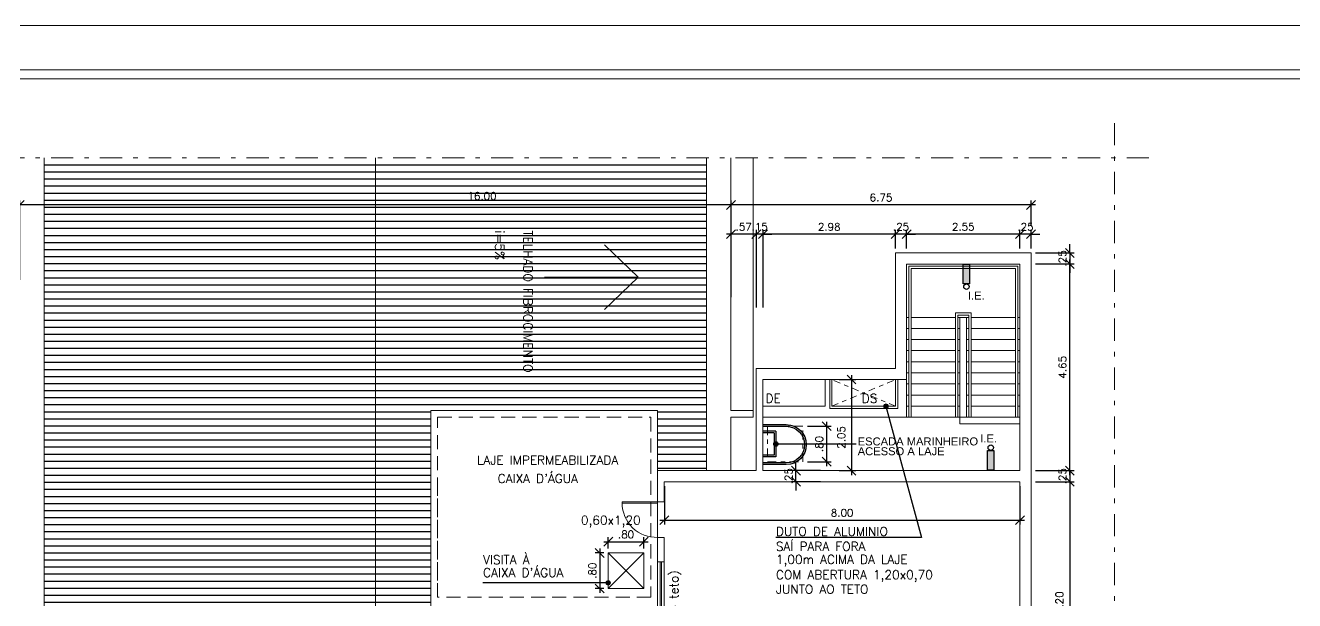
# Model space of a CAD drawing. Header units: millimetres. Extents: x 521 to 1055, y 261 to 520.
# Drawn here: x 860.25 to 888.8, y 419.66 to 432.6 of the extents above; entities that cross this region are included whole.
import ezdxf

# ---------------------------------------------------------------- set-up
doc = ezdxf.new("R2010")
doc.units = ezdxf.units.MM
for name, pattern in [('CONTINU', [0]), ('DASHDOT', [1, 0.5, -0.25, 0, -0.25]), ('DASHDOTX2', [2, 1, -0.5, 0, -0.5]), ('HIDDEN', [9.525, 6.35, -3.175])]:
    doc.linetypes.add(name, pattern=pattern)
doc.layers.add('0.1', color=8, linetype='Continuous', lineweight=13)
doc.layers.add('ppci', color=8, linetype='Continuous')
doc.styles.add('ROMANS', font='romans')
doc.styles.get("Standard").update_dxf_attribs({"font": 'romans.shx'})
doc.styles.add('STYLE1', font='sanss___.ttf')
doc.dimstyles.new('Fares Eng - 50', dxfattribs={"dimscale": 2, "dimtxt": 0.085, "dimasz": 0.1, "dimexe": 0.05, "dimexo": 0.05, "dimgap": 0.04, "dimtad": 1, "dimzin": 4, "dimdsep": 46, "dimtxsty": 'ROMANS', "dimblk1": 'OBLIQUE', "dimblk2": 'OBLIQUE', "dimsah": 1, "dimcen": 0.05, "dimdle": 0.05, "dimclrd": 8, "dimclre": 8, "dimclrt": 8, "dimaunit": 1, "dimadec": 0, "dimazin": 0, "dimtfac": 1, "dimtix": 1, "dimtmove": 2, "dimatfit": 0, "dimldrblk": 'OPEN90', "dimfxl": 1, "dimtolj": 1, "dimtzin": 0, "dimarcsym": 0})
pattern_1 = [(180, (169.87588, 174.98888), (-3e-17, -0.15875), [])]

# ---------------------------------------------------------------- blocks, each defined once
blk = doc.blocks.new('_OBLIQUE')
at = {"color": 0, "linetype": 'ByBlock'}
blk.add_line((-0.5, -0.5), (0.5, 0.5), dxfattribs=at)
blk = doc.blocks.new('*D2346')
at = {"layer": '0.1', "color": 8, "linetype": 'CONTINU', "lineweight": -2, "transparency": 16777216}
for p, q in [((882.971, 427.483), (883.844, 427.483)), ((883.744, 427.483), (883.744, 427.683)), ((883.744, 427.483), (883.744, 427.233)), ((882.971, 427.233), (883.844, 427.233)), ((883.744, 427.233), (883.744, 427.033))]:
    blk.add_line(p, q, dxfattribs=at)
at = {"layer": 'DEFPOINTS', "color": 0, "linetype": 'CONTINU', "lineweight": -2, "transparency": 16777216}
for p in [(882.871, 427.483), (882.871, 427.233), (883.744, 427.233)]:
    blk.add_point(p, dxfattribs=at)
at = {"layer": '0.1', "color": 8, "linetype": 'CONTINU', "lineweight": -2, "transparency": 16777216, "xscale": 0.2, "yscale": 0.2, "zscale": 0.2}
for p, rotation in [((883.744, 427.483), 270), ((883.744, 427.233), 90)]:
    blk.add_blockref('_OBLIQUE', p, dxfattribs=dict(at, rotation=rotation))
at = {"layer": '0.1', "color": 8, "linetype": 'CONTINU', "transparency": 16777216, "insert": (883.579, 427.358), "char_height": 0.17, "attachment_point": 5, "rotation": 90, "style": 'ROMANS'}
blk.add_mtext('\\A1;.25', dxfattribs=at)
blk = doc.blocks.new('_Open90')
at = {"color": 0, "linetype": 'ByBlock', "lineweight": -2}
for p, q in [((0, 0), (-1, 0)), ((-0.5, 0.5), (0, 0)), ((0, 0), (-0.5, -0.5))]:
    blk.add_line(p, q, dxfattribs=at)
blk = doc.blocks.new('*D2347')
at = {"layer": '0.1', "color": 8, "linetype": 'CONTINU', "lineweight": -2, "transparency": 16777216}
for p, q in [((883.744, 422.583), (883.744, 422.783)), ((882.971, 422.583), (883.844, 422.583)), ((883.744, 422.583), (883.744, 422.333)), ((882.971, 422.333), (883.844, 422.333)), ((883.744, 422.333), (883.744, 422.133))]:
    blk.add_line(p, q, dxfattribs=at)
at = {"layer": 'DEFPOINTS', "color": 0, "linetype": 'CONTINU', "lineweight": -2, "transparency": 16777216}
for p in [(882.871, 422.583), (882.871, 422.333), (883.744, 422.333)]:
    blk.add_point(p, dxfattribs=at)
at = {"layer": '0.1', "color": 8, "linetype": 'CONTINU', "lineweight": -2, "transparency": 16777216, "xscale": 0.2, "yscale": 0.2, "zscale": 0.2}
for p, rotation in [((883.744, 422.583), 270), ((883.744, 422.333), 90)]:
    blk.add_blockref('_OBLIQUE', p, dxfattribs=dict(at, rotation=rotation))
at = {"layer": '0.1', "color": 8, "linetype": 'CONTINU', "transparency": 16777216, "insert": (883.579, 422.458), "char_height": 0.17, "attachment_point": 5, "rotation": 90, "style": 'ROMANS'}
blk.add_mtext('\\A1;.25', dxfattribs=at)
blk = doc.blocks.new('*D2366')
at = {"layer": '0.1', "color": 8, "linetype": 'CONTINU', "lineweight": -2, "transparency": 16777216}
for p, q in [((877.841, 423.583), (878.371, 423.583)), ((878.271, 423.683), (878.271, 422.683)), ((877.841, 422.783), (878.371, 422.783))]:
    blk.add_line(p, q, dxfattribs=at)
at = {"layer": 'DEFPOINTS', "color": 0, "linetype": 'CONTINU', "lineweight": -2, "transparency": 16777216}
for p in [(877.741, 423.583), (877.741, 422.783), (878.271, 422.783)]:
    blk.add_point(p, dxfattribs=at)
at = {"layer": '0.1', "color": 8, "linetype": 'CONTINU', "lineweight": -2, "transparency": 16777216, "xscale": 0.2, "yscale": 0.2, "zscale": 0.2}
for p, rotation in [((878.271, 423.583), 90), ((878.271, 422.783), 270)]:
    blk.add_blockref('_OBLIQUE', p, dxfattribs=dict(at, rotation=rotation))
at = {"layer": '0.1', "color": 8, "linetype": 'CONTINU', "transparency": 16777216, "insert": (878.106, 423.183), "char_height": 0.17, "attachment_point": 5, "rotation": 90, "style": 'ROMANS'}
blk.add_mtext('\\A1;.80', dxfattribs=at)
blk = doc.blocks.new('*D2348')
at = {"layer": '0.1', "color": 8, "linetype": 'CONTINU', "lineweight": -2, "transparency": 16777216}
for p, q in [((882.621, 427.904), (882.421, 427.904)), ((882.621, 427.583), (882.621, 428.004)), ((882.871, 427.904), (882.621, 427.904)), ((882.871, 427.583), (882.871, 428.004)), ((882.871, 427.904), (883.071, 427.904))]:
    blk.add_line(p, q, dxfattribs=at)
at = {"layer": 'DEFPOINTS', "color": 0, "linetype": 'CONTINU', "lineweight": -2, "transparency": 16777216}
for p in [(882.621, 427.904), (882.621, 427.483), (882.871, 427.483)]:
    blk.add_point(p, dxfattribs=at)
at = {"layer": '0.1', "color": 8, "linetype": 'CONTINU', "lineweight": -2, "transparency": 16777216, "xscale": 0.2, "yscale": 0.2, "zscale": 0.2}
blk.add_blockref('_OBLIQUE', (882.621, 427.904), dxfattribs=at)
at = {"layer": '0.1', "color": 8, "linetype": 'CONTINU', "lineweight": -2, "transparency": 16777216, "xscale": 0.2, "yscale": 0.2, "zscale": 0.2, "rotation": 180}
blk.add_blockref('_OBLIQUE', (882.871, 427.904), dxfattribs=at)
at = {"layer": '0.1', "color": 8, "linetype": 'CONTINU', "transparency": 16777216, "insert": (882.746, 428.069), "char_height": 0.17, "attachment_point": 5, "style": 'ROMANS'}
blk.add_mtext('\\A1;.25', dxfattribs=at)
blk = doc.blocks.new('*D2349')
at = {"layer": '0.1', "color": 8, "linetype": 'CONTINU', "lineweight": -2, "transparency": 16777216}
for p, q in [((882.721, 427.904), (879.971, 427.904)), ((880.071, 427.583), (880.071, 428.004)), ((882.621, 427.583), (882.621, 428.004))]:
    blk.add_line(p, q, dxfattribs=at)
at = {"layer": 'DEFPOINTS', "color": 0, "linetype": 'CONTINU', "lineweight": -2, "transparency": 16777216}
for p in [(880.071, 427.904), (880.071, 427.483), (882.621, 427.483)]:
    blk.add_point(p, dxfattribs=at)
at = {"layer": '0.1', "color": 8, "linetype": 'CONTINU', "lineweight": -2, "transparency": 16777216, "xscale": 0.2, "yscale": 0.2, "zscale": 0.2, "rotation": 180}
blk.add_blockref('_OBLIQUE', (880.071, 427.904), dxfattribs=at)
at = {"layer": '0.1', "color": 8, "linetype": 'CONTINU', "lineweight": -2, "transparency": 16777216, "xscale": 0.2, "yscale": 0.2, "zscale": 0.2}
blk.add_blockref('_OBLIQUE', (882.621, 427.904), dxfattribs=at)
at = {"layer": '0.1', "color": 8, "linetype": 'CONTINU', "transparency": 16777216, "insert": (881.346, 428.069), "char_height": 0.17, "attachment_point": 5, "style": 'ROMANS'}
blk.add_mtext('\\A1;2.55', dxfattribs=at)
blk = doc.blocks.new('*D2367')
at = {"layer": '0.1', "color": 8, "linetype": 'CONTINU', "lineweight": -2, "transparency": 16777216}
for p, q in [((879.821, 427.904), (879.621, 427.904)), ((879.821, 427.583), (879.821, 428.004)), ((880.071, 427.904), (879.821, 427.904)), ((880.071, 427.583), (880.071, 428.004)), ((880.071, 427.904), (880.271, 427.904))]:
    blk.add_line(p, q, dxfattribs=at)
at = {"layer": 'DEFPOINTS', "color": 0, "linetype": 'CONTINU', "lineweight": -2, "transparency": 16777216}
for p in [(879.821, 427.904), (879.821, 427.483), (880.071, 427.483)]:
    blk.add_point(p, dxfattribs=at)
at = {"layer": '0.1', "color": 8, "linetype": 'CONTINU', "lineweight": -2, "transparency": 16777216, "xscale": 0.2, "yscale": 0.2, "zscale": 0.2}
blk.add_blockref('_OBLIQUE', (879.821, 427.904), dxfattribs=at)
at = {"layer": '0.1', "color": 8, "linetype": 'CONTINU', "lineweight": -2, "transparency": 16777216, "xscale": 0.2, "yscale": 0.2, "zscale": 0.2, "rotation": 180}
blk.add_blockref('_OBLIQUE', (880.071, 427.904), dxfattribs=at)
at = {"layer": '0.1', "color": 8, "linetype": 'CONTINU', "transparency": 16777216, "insert": (879.946, 428.069), "char_height": 0.17, "attachment_point": 5, "style": 'ROMANS'}
blk.add_mtext('\\A1;.25', dxfattribs=at)
blk = doc.blocks.new('*D2350')
at = {"layer": '0.1', "color": 8, "linetype": 'CONTINU', "lineweight": -2, "transparency": 16777216}
for p, q in [((879.921, 427.904), (876.741, 427.904)), ((876.841, 426.252), (876.841, 428.004)), ((879.821, 427.583), (879.821, 428.004))]:
    blk.add_line(p, q, dxfattribs=at)
at = {"layer": 'DEFPOINTS', "color": 0, "linetype": 'CONTINU', "lineweight": -2, "transparency": 16777216}
for p in [(876.841, 427.904), (879.821, 427.483), (876.841, 426.152)]:
    blk.add_point(p, dxfattribs=at)
at = {"layer": '0.1', "color": 8, "linetype": 'CONTINU', "lineweight": -2, "transparency": 16777216, "xscale": 0.2, "yscale": 0.2, "zscale": 0.2, "rotation": 180}
blk.add_blockref('_OBLIQUE', (876.841, 427.904), dxfattribs=at)
at = {"layer": '0.1', "color": 8, "linetype": 'CONTINU', "lineweight": -2, "transparency": 16777216, "xscale": 0.2, "yscale": 0.2, "zscale": 0.2}
blk.add_blockref('_OBLIQUE', (879.821, 427.904), dxfattribs=at)
at = {"layer": '0.1', "color": 8, "linetype": 'CONTINU', "transparency": 16777216, "insert": (878.331, 428.069), "char_height": 0.17, "attachment_point": 5, "style": 'ROMANS'}
blk.add_mtext('\\A1;2.98', dxfattribs=at)
blk = doc.blocks.new('*D2351')
at = {"layer": '0.1', "color": 8, "linetype": 'CONTINU', "lineweight": -2, "transparency": 16777216}
for p, q in [((876.691, 427.904), (876.491, 427.904)), ((876.691, 426.252), (876.691, 428.004)), ((876.841, 427.904), (876.691, 427.904)), ((876.841, 426.252), (876.841, 428.004)), ((876.841, 427.904), (877.041, 427.904))]:
    blk.add_line(p, q, dxfattribs=at)
at = {"layer": 'DEFPOINTS', "color": 0, "linetype": 'CONTINU', "lineweight": -2, "transparency": 16777216}
for p in [(876.691, 427.904), (876.691, 426.152), (876.841, 426.152)]:
    blk.add_point(p, dxfattribs=at)
at = {"layer": '0.1', "color": 8, "linetype": 'CONTINU', "lineweight": -2, "transparency": 16777216, "xscale": 0.2, "yscale": 0.2, "zscale": 0.2}
blk.add_blockref('_OBLIQUE', (876.691, 427.904), dxfattribs=at)
at = {"layer": '0.1', "color": 8, "linetype": 'CONTINU', "lineweight": -2, "transparency": 16777216, "xscale": 0.2, "yscale": 0.2, "zscale": 0.2, "rotation": 180}
blk.add_blockref('_OBLIQUE', (876.841, 427.904), dxfattribs=at)
at = {"layer": '0.1', "color": 8, "linetype": 'CONTINU', "transparency": 16777216, "insert": (876.766, 428.069), "char_height": 0.17, "attachment_point": 5, "style": 'ROMANS'}
blk.add_mtext('\\A1;.15', dxfattribs=at)
blk = doc.blocks.new('*D2352')
at = {"layer": '0.1', "color": 8, "linetype": 'CONTINU', "lineweight": -2, "transparency": 16777216}
for p, q in [((876.121, 428.104), (876.121, 428.663)), ((882.871, 428.104), (882.871, 428.663)), ((882.971, 428.563), (876.021, 428.563))]:
    blk.add_line(p, q, dxfattribs=at)
at = {"layer": 'DEFPOINTS', "color": 0, "linetype": 'CONTINU', "lineweight": -2, "transparency": 16777216}
for p in [(876.121, 428.563), (876.121, 428.004), (882.871, 428.004)]:
    blk.add_point(p, dxfattribs=at)
at = {"layer": '0.1', "color": 8, "linetype": 'CONTINU', "lineweight": -2, "transparency": 16777216, "xscale": 0.2, "yscale": 0.2, "zscale": 0.2, "rotation": 180}
blk.add_blockref('_OBLIQUE', (876.121, 428.563), dxfattribs=at)
at = {"layer": '0.1', "color": 8, "linetype": 'CONTINU', "lineweight": -2, "transparency": 16777216, "xscale": 0.2, "yscale": 0.2, "zscale": 0.2}
blk.add_blockref('_OBLIQUE', (882.871, 428.563), dxfattribs=at)
at = {"layer": '0.1', "color": 8, "linetype": 'CONTINU', "transparency": 16777216, "insert": (879.496, 428.728), "char_height": 0.17, "attachment_point": 5, "style": 'ROMANS'}
blk.add_mtext('\\A1;6.75', dxfattribs=at)
blk = doc.blocks.new('*D2368')
at = {"layer": '0.1', "color": 8, "linetype": 'CONTINU', "lineweight": -2, "transparency": 16777216}
for p, q in [((877.582, 422.583), (877.582, 422.783)), ((878.135, 422.583), (877.482, 422.583)), ((877.582, 422.333), (877.582, 422.583)), ((878.135, 422.333), (877.482, 422.333)), ((877.582, 422.333), (877.582, 422.133))]:
    blk.add_line(p, q, dxfattribs=at)
at = {"layer": 'DEFPOINTS', "color": 0, "linetype": 'CONTINU', "lineweight": -2, "transparency": 16777216}
for p in [(877.582, 422.583), (878.235, 422.583), (878.235, 422.333)]:
    blk.add_point(p, dxfattribs=at)
at = {"layer": '0.1', "color": 8, "linetype": 'CONTINU', "lineweight": -2, "transparency": 16777216, "xscale": 0.2, "yscale": 0.2, "zscale": 0.2}
for p, rotation in [((877.582, 422.583), 270), ((877.582, 422.333), 90)]:
    blk.add_blockref('_OBLIQUE', p, dxfattribs=dict(at, rotation=rotation))
at = {"layer": '0.1', "color": 8, "linetype": 'CONTINU', "transparency": 16777216, "insert": (877.417, 422.458), "char_height": 0.17, "attachment_point": 5, "rotation": 90, "style": 'ROMANS'}
blk.add_mtext('\\A1;.25', dxfattribs=at)
blk = doc.blocks.new('*D2369')
at = {"layer": '0.1', "color": 8, "linetype": 'CONTINU', "lineweight": -2, "transparency": 16777216}
for p, q in [((874.621, 422.233), (874.621, 421.367)), ((882.621, 422.233), (882.621, 421.367)), ((874.521, 421.467), (882.721, 421.467))]:
    blk.add_line(p, q, dxfattribs=at)
at = {"layer": 'DEFPOINTS', "color": 0, "linetype": 'CONTINU', "lineweight": -2, "transparency": 16777216}
for p in [(874.621, 422.333), (882.621, 422.333), (882.621, 421.467)]:
    blk.add_point(p, dxfattribs=at)
at = {"layer": '0.1', "color": 8, "linetype": 'CONTINU', "lineweight": -2, "transparency": 16777216, "xscale": 0.2, "yscale": 0.2, "zscale": 0.2, "rotation": 180}
blk.add_blockref('_OBLIQUE', (874.621, 421.467), dxfattribs=at)
at = {"layer": '0.1', "color": 8, "linetype": 'CONTINU', "lineweight": -2, "transparency": 16777216, "xscale": 0.2, "yscale": 0.2, "zscale": 0.2}
blk.add_blockref('_OBLIQUE', (882.621, 421.467), dxfattribs=at)
at = {"layer": '0.1', "color": 8, "linetype": 'CONTINU', "transparency": 16777216, "insert": (878.621, 421.632), "char_height": 0.17, "attachment_point": 5, "style": 'ROMANS'}
blk.add_mtext('\\A1;8.00', dxfattribs=at)
blk = doc.blocks.new('*D2353')
at = {"layer": '0.1', "color": 8, "linetype": 'CONTINU', "lineweight": -2, "transparency": 16777216}
for p, q in [((882.971, 427.233), (883.844, 427.233)), ((883.744, 422.483), (883.744, 427.333)), ((882.971, 422.583), (883.844, 422.583))]:
    blk.add_line(p, q, dxfattribs=at)
at = {"layer": 'DEFPOINTS', "color": 0, "linetype": 'CONTINU', "lineweight": -2, "transparency": 16777216}
for p in [(882.871, 427.233), (883.744, 427.233), (882.871, 422.583)]:
    blk.add_point(p, dxfattribs=at)
at = {"layer": '0.1', "color": 8, "linetype": 'CONTINU', "lineweight": -2, "transparency": 16777216, "xscale": 0.2, "yscale": 0.2, "zscale": 0.2}
for p, rotation in [((883.744, 427.233), 90), ((883.744, 422.583), 270)]:
    blk.add_blockref('_OBLIQUE', p, dxfattribs=dict(at, rotation=rotation))
at = {"layer": '0.1', "color": 8, "linetype": 'CONTINU', "transparency": 16777216, "insert": (883.579, 424.908), "char_height": 0.17, "attachment_point": 5, "rotation": 90, "style": 'ROMANS'}
blk.add_mtext('\\A1;4.65', dxfattribs=at)
blk = doc.blocks.new('*D2354')
at = {"layer": '0.1', "color": 8, "linetype": 'CONTINU', "lineweight": -2, "transparency": 16777216}
for p, q in [((883.744, 422.433), (883.744, 415.033)), ((882.971, 422.333), (883.844, 422.333)), ((882.971, 415.133), (883.844, 415.133))]:
    blk.add_line(p, q, dxfattribs=at)
at = {"layer": 'DEFPOINTS', "color": 0, "linetype": 'CONTINU', "lineweight": -2, "transparency": 16777216}
for p in [(882.871, 422.333), (882.871, 415.133), (883.744, 415.133)]:
    blk.add_point(p, dxfattribs=at)
at = {"layer": '0.1', "color": 8, "linetype": 'CONTINU', "lineweight": -2, "transparency": 16777216, "xscale": 0.2, "yscale": 0.2, "zscale": 0.2}
for p, rotation in [((883.744, 422.333), 90), ((883.744, 415.133), 270)]:
    blk.add_blockref('_OBLIQUE', p, dxfattribs=dict(at, rotation=rotation))
at = {"layer": '0.1', "color": 8, "linetype": 'CONTINU', "transparency": 16777216, "insert": (883.51, 419.611), "char_height": 0.17, "attachment_point": 5, "rotation": 90, "style": 'ROMANS'}
blk.add_mtext('\\A1;7.20', dxfattribs=at)
blk = doc.blocks.new('*D2375')
at = {"layer": '0.1', "color": 8, "linetype": 'CONTINU', "lineweight": -2, "transparency": 16777216}
for p, q in [((878.556, 424.633), (878.931, 424.633)), ((878.831, 424.733), (878.831, 422.483)), ((878.556, 422.583), (878.931, 422.583))]:
    blk.add_line(p, q, dxfattribs=at)
at = {"layer": 'DEFPOINTS', "color": 0, "linetype": 'CONTINU', "lineweight": -2, "transparency": 16777216}
for p in [(878.456, 424.633), (878.456, 422.583), (878.831, 422.583)]:
    blk.add_point(p, dxfattribs=at)
at = {"layer": '0.1', "color": 8, "linetype": 'CONTINU', "lineweight": -2, "transparency": 16777216, "xscale": 0.2, "yscale": 0.2, "zscale": 0.2}
for p, rotation in [((878.831, 424.633), 90), ((878.831, 422.583), 270)]:
    blk.add_blockref('_OBLIQUE', p, dxfattribs=dict(at, rotation=rotation))
at = {"layer": '0.1', "color": 8, "linetype": 'CONTINU', "transparency": 16777216, "insert": (878.602, 423.331), "char_height": 0.17, "attachment_point": 5, "rotation": 90, "style": 'ROMANS'}
blk.add_mtext('\\A1;2.05', dxfattribs=at)
blk = doc.blocks.new('*D2376')
at = {"layer": '0.1', "color": 8, "linetype": 'CONTINU', "lineweight": -2, "transparency": 16777216}
for p, q in [((860.121, 426.878), (860.121, 428.663)), ((876.121, 426.878), (876.121, 428.663)), ((876.221, 428.563), (860.021, 428.563))]:
    blk.add_line(p, q, dxfattribs=at)
at = {"layer": 'DEFPOINTS', "color": 0, "linetype": 'CONTINU', "lineweight": -2, "transparency": 16777216}
for p in [(860.121, 428.563), (860.121, 426.778), (876.121, 426.778)]:
    blk.add_point(p, dxfattribs=at)
at = {"layer": '0.1', "color": 8, "linetype": 'CONTINU', "lineweight": -2, "transparency": 16777216, "xscale": 0.2, "yscale": 0.2, "zscale": 0.2, "rotation": 180}
blk.add_blockref('_OBLIQUE', (860.121, 428.563), dxfattribs=at)
at = {"layer": '0.1', "color": 8, "linetype": 'CONTINU', "lineweight": -2, "transparency": 16777216, "xscale": 0.2, "yscale": 0.2, "zscale": 0.2}
blk.add_blockref('_OBLIQUE', (876.121, 428.563), dxfattribs=at)
at = {"layer": '0.1', "color": 8, "linetype": 'CONTINU', "transparency": 16777216, "insert": (870.519, 428.763), "char_height": 0.17, "attachment_point": 5, "style": 'ROMANS'}
blk.add_mtext('\\A1;16.00', dxfattribs=at)
blk = doc.blocks.new('*D2377')
at = {"layer": '0.1', "color": 8, "linetype": 'CONTINU', "lineweight": -2, "transparency": 16777216}
for p, q in [((876.791, 427.904), (876.021, 427.904)), ((876.121, 426.484), (876.121, 428.004)), ((876.691, 426.252), (876.691, 428.004))]:
    blk.add_line(p, q, dxfattribs=at)
at = {"layer": 'DEFPOINTS', "color": 0, "linetype": 'CONTINU', "lineweight": -2, "transparency": 16777216}
for p in [(876.121, 427.904), (876.121, 426.384), (876.691, 426.152)]:
    blk.add_point(p, dxfattribs=at)
at = {"layer": '0.1', "color": 8, "linetype": 'CONTINU', "lineweight": -2, "transparency": 16777216, "xscale": 0.2, "yscale": 0.2, "zscale": 0.2, "rotation": 180}
blk.add_blockref('_OBLIQUE', (876.121, 427.904), dxfattribs=at)
at = {"layer": '0.1', "color": 8, "linetype": 'CONTINU', "lineweight": -2, "transparency": 16777216, "xscale": 0.2, "yscale": 0.2, "zscale": 0.2}
blk.add_blockref('_OBLIQUE', (876.691, 427.904), dxfattribs=at)
at = {"layer": '0.1', "color": 8, "linetype": 'CONTINU', "transparency": 16777216, "insert": (876.406, 428.069), "char_height": 0.17, "attachment_point": 5, "style": 'ROMANS'}
blk.add_mtext('\\A1;.57', dxfattribs=at)
blk = doc.blocks.new('P80')
for points in [[(0, 0.86), (0, 0.83), (0.15, 0.83), (0.15, 0.86)], [(0, 0), (0, 0.03), (0.15, 0.03), (0.15, 0)]]:
    blk.add_lwpolyline(points)
blk.add_lwpolyline([(-0.8, 0.06), (0, 0.06), (0, 0.03), (-0.8, 0.03)], close=True)
at = {"color": 8}
blk.add_arc((-0.025, 0.056), 0.775, 88.1408, 179.6698, dxfattribs=at)
blk = doc.blocks.new('*D2444')
at = {"layer": '0.1', "color": 8, "linetype": 'CONTINU', "lineweight": -2, "transparency": 16777216}
for p, q in [((873.259, 420.982), (874.259, 420.982)), ((873.359, 420.83), (873.359, 421.082)), ((874.159, 420.83), (874.159, 421.082))]:
    blk.add_line(p, q, dxfattribs=at)
at = {"layer": 'DEFPOINTS', "color": 0, "linetype": 'CONTINU', "lineweight": -2, "transparency": 16777216}
for p in [(874.159, 420.982), (873.359, 420.73), (874.159, 420.73)]:
    blk.add_point(p, dxfattribs=at)
at = {"layer": '0.1', "color": 8, "linetype": 'CONTINU', "lineweight": -2, "transparency": 16777216, "xscale": 0.2, "yscale": 0.2, "zscale": 0.2, "rotation": 180}
blk.add_blockref('_OBLIQUE', (873.359, 420.982), dxfattribs=at)
at = {"layer": '0.1', "color": 8, "linetype": 'CONTINU', "lineweight": -2, "transparency": 16777216, "xscale": 0.2, "yscale": 0.2, "zscale": 0.2}
blk.add_blockref('_OBLIQUE', (874.159, 420.982), dxfattribs=at)
at = {"layer": '0.1', "color": 8, "linetype": 'CONTINU', "transparency": 16777216, "insert": (873.759, 421.147), "char_height": 0.17, "attachment_point": 5, "style": 'ROMANS'}
blk.add_mtext('\\A1;.80', dxfattribs=at)
blk = doc.blocks.new('*D2445')
at = {"layer": '0.1', "color": 8, "linetype": 'CONTINU', "lineweight": -2, "transparency": 16777216}
for p, q in [((873.259, 420.73), (873.067, 420.73)), ((873.167, 420.83), (873.167, 419.83)), ((873.259, 419.93), (873.067, 419.93))]:
    blk.add_line(p, q, dxfattribs=at)
at = {"layer": 'DEFPOINTS', "color": 0, "linetype": 'CONTINU', "lineweight": -2, "transparency": 16777216}
for p in [(873.359, 420.73), (873.167, 419.93), (873.359, 419.93)]:
    blk.add_point(p, dxfattribs=at)
at = {"layer": '0.1', "color": 8, "linetype": 'CONTINU', "lineweight": -2, "transparency": 16777216, "xscale": 0.2, "yscale": 0.2, "zscale": 0.2}
for p, rotation in [((873.167, 420.73), 90), ((873.167, 419.93), 270)]:
    blk.add_blockref('_OBLIQUE', p, dxfattribs=dict(at, rotation=rotation))
at = {"layer": '0.1', "color": 8, "linetype": 'CONTINU', "transparency": 16777216, "insert": (873.002, 420.33), "char_height": 0.17, "attachment_point": 5, "rotation": 90, "style": 'ROMANS'}
blk.add_mtext('\\A1;.80', dxfattribs=at)

msp = doc.modelspace()

# ---------------------------------------------------------------- hatches: boundary and pattern name
at = {"layer": '0.1', "linetype": 'CONTINU', "lineweight": -2}
h = msp.add_hatch(dxfattribs=at)
h.set_pattern_fill('ANSI31', color=8, scale=0.05, angle=135, style=0)
h.set_pattern_definition(pattern_1)
h.paths.add_polyline_path([(860.67066, 429.62397), (860.67066, 428.1935), (868.12066, 428.28394), (868.12066, 429.62397)])
h.paths.add_polyline_path([(868.12066, 422.54503), (868.12066, 428.28394), (860.67066, 428.1935), (860.67066, 423.38627)])
h.paths.add_polyline_path([(865.65345, 419.1012), (865.79274, 419.24449), (865.92982, 419.10523), (868.12066, 419.13712), (868.12066, 422.54503), (860.67066, 423.38627), (860.67066, 419.02867)])
h.paths.add_polyline_path([(864.87558, 415.73771), (864.87558, 419.39961), (864.57558, 419.39961), (864.57558, 415.73771)], flags=9)
h = msp.add_hatch(dxfattribs=at)
h.set_pattern_fill('ANSI31', color=8, scale=0.05, angle=135, style=0)
h.set_pattern_definition(pattern_1)
h.paths.add_polyline_path([(874.47066, 423.93267), (874.47066, 422.58267), (875.57066, 422.58267), (875.57066, 429.62397), (868.12066, 429.62397), (868.12066, 418.56606), (869.13943, 418.56606), (869.37066, 418.56606), (869.37066, 423.93267)])
h.paths.add_polyline_path([(870.14858, 428.63515), (870.88929, 428.63515), (870.88929, 428.89015), (870.14858, 428.89015)], flags=24)
h.paths.add_polyline_path([(871.40348, 428.02898), (871.40348, 424.36708), (871.70348, 424.36708), (871.70348, 428.02898)], flags=24)
h.paths.add_polyline_path([(870.76621, 428.00994), (870.76621, 427.22422), (871.06621, 427.22422), (871.06621, 428.00994)], flags=24)
at = {"layer": '0.1', "linetype": 'CONTINU'}
for points in [[(879.65739, 424.03267, 1), (879.55771, 424.03267, 1)], [(873.40907, 420.0582, 1), (873.30939, 420.0582, 1)]]:
    msp.add_hatch(color=8, dxfattribs=at).paths.add_polyline_path(points)
at = {"layer": 'ppci'}
for points in [[(881.34724, 426.78414), (881.48974, 426.78414), (881.48974, 427.23267), (881.34724, 427.23267)], [(882.0368, 423.03974), (881.8943, 423.03974), (881.8943, 422.59121), (882.0368, 422.59121)]]:
    msp.add_hatch(color=10, dxfattribs=at).paths.add_polyline_path(points)
at = {"layer": 'ppci', "linetype": 'CONTINU'}
msp.add_hatch(color=256, dxfattribs=at).paths.add_polyline_path([(877.1805, 423.18267, 1), (877.08082, 423.18267, 1)])

# ---------------------------------------------------------------- linework, layer by layer
at = {"layer": '0.1', "color": 8, "linetype": 'DASHDOTX2', "ltscale": 0.5}
for p, q in [((884.74902, 406.80451), (884.74902, 430.62397)), ((858.62281, 429.62397), (885.74902, 429.62397))]:
    msp.add_line(p, q, dxfattribs=at)
at = {"layer": '0.1', "color": 8}
for p, q in [((860.67066, 429.62397), (860.67066, 407.80451)), ((868.12066, 407.80451), (868.12066, 429.62397)), ((875.57066, 429.62397), (875.57066, 422.58267)), ((880.12066, 427.18267), (880.12066, 423.78267)), ((882.57066, 427.18267), (880.12066, 427.18267)), ((880.17066, 427.13267), (880.17066, 423.78267)), ((882.52066, 427.13267), (880.17066, 427.13267)), ((882.52066, 427.13267), (882.52066, 425.03269)), ((882.57066, 427.18267), (882.57066, 424.98269)), ((881.17066, 426.13267), (881.17066, 423.78267)), ((881.42068, 426.13267), (881.17066, 426.13267)), ((881.22066, 426.08267), (881.22066, 423.78267)), ((881.47066, 426.08267), (881.22066, 426.08267)), ((881.42068, 426.13267), (881.52066, 426.13267)), ((881.47066, 426.08267), (881.47066, 425.24043)), ((881.52066, 426.13267), (881.52066, 426.03267)), ((880.07066, 426.03267), (880.12066, 426.03267)), ((880.07066, 425.78267), (880.12066, 425.78267)), ((880.17066, 426.03267), (881.17066, 426.03267)), ((880.17066, 425.78267), (881.17066, 425.78267)), ((881.22066, 426.03267), (881.27066, 426.03267)), ((881.22066, 425.78267), (881.27066, 425.78267)), ((881.27066, 426.03267), (881.27066, 423.78267)), ((881.42066, 426.03267), (881.27066, 426.03267)), ((881.42066, 426.03267), (881.42066, 423.78267)), ((881.42066, 426.03267), (881.47066, 426.03267)), ((881.42066, 425.78267), (881.47066, 425.78267)), ((881.52066, 426.03267), (882.52066, 426.03267)), ((881.52066, 426.03267), (881.52066, 425.19043)), ((881.52066, 425.78267), (881.77068, 425.78267)), ((881.77068, 425.78267), (882.52066, 425.78267)), ((882.57066, 426.03267), (882.62066, 426.03267)), ((882.57066, 425.78267), (882.62066, 425.78267)), ((880.07066, 425.53267), (880.12066, 425.53267)), ((880.17066, 425.53267), (881.17066, 425.53267)), ((881.22066, 425.53267), (881.27066, 425.53267)), ((881.42066, 425.53267), (881.47066, 425.53267)), ((881.52066, 425.53267), (882.02066, 425.53267)), ((882.02066, 425.53269), (882.52066, 425.53269)), ((882.57066, 425.53267), (882.62066, 425.53267)), ((880.07066, 425.28267), (880.12066, 425.28267)), ((880.17066, 425.28267), (881.17066, 425.28267)), ((881.22066, 425.28267), (881.27066, 425.28267)), ((881.42066, 425.28267), (881.47066, 425.28267)), ((881.47066, 425.24043), (881.47066, 423.78267)), ((881.52066, 425.28267), (882.52066, 425.28267)), ((882.57066, 425.28267), (882.62066, 425.28267)), ((880.07066, 425.03267), (880.12066, 425.03267)), ((880.17066, 425.03267), (881.17066, 425.03267)), ((881.22066, 425.03267), (881.27066, 425.03267)), ((881.42066, 425.03267), (881.47066, 425.03267)), ((881.52066, 425.19043), (881.52066, 423.78267)), ((881.67842, 425.03267), (882.52068, 425.03267)), ((882.52066, 425.03269), (882.52066, 425.03267)), ((882.52066, 425.03267), (882.52066, 424.19043)), ((882.57066, 425.03267), (882.62066, 425.03267)), ((882.57066, 424.98269), (882.57066, 424.14043)), ((878.39066, 424.63267), (878.39066, 424.03267)), ((879.82066, 424.63267), (879.82066, 424.03267)), ((880.07066, 424.78267), (880.12066, 424.78267)), ((880.17066, 424.78267), (881.17066, 424.78267)), ((881.22066, 424.78267), (881.27066, 424.78267)), ((881.42066, 424.78267), (881.47066, 424.78267)), ((881.52066, 424.78267), (881.8967, 424.78267)), ((881.8967, 424.78267), (882.52066, 424.78267)), ((882.57066, 424.78267), (882.62066, 424.78267)), ((880.07066, 424.53267), (880.12066, 424.53267)), ((880.17066, 424.53267), (881.17066, 424.53267)), ((881.22066, 424.53267), (881.27066, 424.53267)), ((881.42066, 424.53267), (881.47066, 424.53267)), ((881.52066, 424.53267), (881.8967, 424.53267)), ((881.8967, 424.53267), (882.52066, 424.53267)), ((882.57066, 424.53267), (882.62066, 424.53267)), ((880.07066, 424.28267), (880.12066, 424.28267)), ((880.17066, 424.28267), (881.17066, 424.28267)), ((881.22066, 424.28267), (881.27066, 424.28267)), ((881.42066, 424.28267), (881.47066, 424.28267)), ((881.52066, 424.28267), (882.52066, 424.28267)), ((882.52066, 424.19043), (882.52066, 423.78267)), ((882.57066, 424.28267), (882.62066, 424.28267)), ((882.57066, 424.14043), (882.57066, 423.78267)), ((878.39066, 424.03267), (879.82066, 424.03267)), ((880.07066, 424.03267), (880.12066, 424.03267)), ((880.07066, 423.78267), (880.12066, 423.78267)), ((880.12066, 423.78267), (880.17066, 423.78267)), ((880.17066, 424.03267), (881.17066, 424.03267)), ((880.17066, 423.78267), (881.17066, 423.78267)), ((881.22066, 424.03267), (881.27066, 424.03267)), ((881.42066, 424.03267), (881.47066, 424.03267)), ((881.52066, 424.03267), (882.52066, 424.03267)), ((882.57066, 424.03267), (882.62066, 424.03267)), ((869.37066, 422.58267), (869.37066, 414.98267))]:
    msp.add_line(p, q, dxfattribs=at)
at = {"layer": '0.1', "color": 8, "linetype": 'CONTINU'}
for p, q in [((876.12066, 429.62397), (876.12066, 423.93267)), ((876.62066, 423.93267), (876.62066, 429.62397)), ((874.0292, 426.93462), (873.27186, 427.66324)), ((871.92546, 426.93462), (874.0292, 426.93462)), ((874.0292, 426.93462), (873.27186, 426.20599)), ((881.67842, 425.03267), (881.52066, 425.03267)), ((876.12066, 423.93267), (876.62066, 423.93267)), ((876.12066, 423.78267), (876.62066, 423.78267)), ((876.12066, 423.78267), (876.12066, 422.58267)), ((876.62066, 423.78267), (876.62066, 423.93267)), ((881.17066, 423.78267), (881.22066, 423.78267)), ((881.22066, 423.78267), (881.27066, 423.78267)), ((881.27066, 423.78267), (882.62066, 423.78267)), ((881.27066, 423.78267), (881.27066, 423.63267)), ((881.27066, 423.63267), (882.62066, 423.63267)), ((874.47066, 421.88164), (874.47066, 421.08164)), ((874.47066, 418.43314), (874.47066, 420.53314)), ((874.53066, 418.43314), (874.53066, 420.53314)), ((874.56066, 418.43314), (874.56066, 420.53314)), ((874.62066, 418.43314), (874.62066, 420.53314))]:
    msp.add_line(p, q, dxfattribs=at)
at = {"layer": '0.1', "color": 7}
for p, q in [((879.82066, 427.48267), (879.82066, 424.88267)), ((882.87066, 427.48267), (879.82066, 427.48267)), ((882.87066, 427.48267), (882.87066, 415.73267)), ((880.07066, 427.23267), (880.07066, 424.63267)), ((882.62066, 427.23267), (880.07066, 427.23267)), ((882.62066, 427.23267), (882.62066, 422.58267)), ((876.69066, 424.88267), (876.69066, 422.58267)), ((876.69066, 424.88267), (879.82066, 424.88267)), ((876.84066, 424.63267), (878.24066, 424.63267)), ((876.84066, 424.63267), (876.84066, 424.03267)), ((876.84066, 424.63267), (876.84066, 423.78267)), ((876.84066, 424.63267), (878.39066, 424.63267)), ((878.24066, 424.63267), (878.24066, 424.03267)), ((878.34066, 424.63267), (878.34066, 423.98267)), ((878.39066, 424.63267), (879.82066, 424.63267)), ((878.39066, 424.63267), (880.07066, 424.63267)), ((879.87066, 424.63267), (879.87066, 423.98267)), ((880.07066, 424.63267), (880.07066, 423.78267)), ((876.84066, 424.03267), (878.24066, 424.03267)), ((876.84066, 423.78267), (876.84066, 422.58267)), ((878.39066, 423.78267), (876.84066, 423.78267)), ((878.34066, 423.98267), (879.87066, 423.98267)), ((878.39066, 423.78267), (880.07066, 423.78267)), ((876.69066, 422.58267), (874.47066, 422.58267)), ((874.47066, 422.58267), (874.47066, 421.88164)), ((876.84066, 422.58267), (882.62066, 422.58267)), ((874.62066, 422.33267), (875.87066, 422.33267)), ((874.62066, 422.33267), (874.62066, 421.88164)), ((875.87066, 422.33267), (882.62066, 422.33267)), ((882.62066, 422.33267), (882.62066, 415.13267)), ((874.62066, 421.88164), (874.47066, 421.88164)), ((874.47066, 421.08164), (874.62066, 421.08164)), ((874.47066, 420.53314), (874.47066, 421.08164)), ((874.62066, 420.53314), (874.62066, 421.08164)), ((874.62066, 420.53314), (874.47066, 420.53314))]:
    msp.add_line(p, q, dxfattribs=at)
at = {"layer": '0.1', "color": 8, "linetype": 'DASHDOT', "ltscale": 0.3}
for p, q in [((878.39066, 424.03267), (879.82066, 424.63267)), ((879.82066, 424.03267), (878.39066, 424.63267))]:
    msp.add_line(p, q, dxfattribs=at)
at = {"layer": '0.1', "color": 8, "linetype": 'HIDDEN', "ltscale": 0.05}
for p, q in [((869.52066, 423.78267), (874.32066, 423.78267)), ((869.52066, 419.73267), (869.52066, 423.78267)), ((874.32066, 423.78267), (874.32066, 419.73267)), ((869.52066, 422.33267), (869.52066, 419.73267)), ((874.32066, 419.73267), (869.52066, 419.73267))]:
    msp.add_line(p, q, dxfattribs=at)
at = {"layer": '0.1', "color": 8, "linetype": 'CONTINU', "lineweight": -2}
for p, q in [((874.15923, 419.92992), (873.35923, 420.72992)), ((874.15923, 420.72992), (873.35923, 419.92992)), ((873.35923, 420.0582), (870.54048, 420.0582))]:
    msp.add_line(p, q, dxfattribs=at)
at = {"layer": '0.1', "color": 8}
for points in [[(917.35668, 432.60294), (791.15229, 432.60294), (791.15229, 348.60294), (917.35668, 348.60294)], [(793.65229, 349.60294), (793.65229, 431.60294), (916.35668, 431.60294), (916.35668, 349.60294)], [(873.35923, 419.92992), (874.15923, 419.92992), (874.15923, 420.72992), (873.35923, 420.72992)]]:
    msp.add_lwpolyline(points, close=True, dxfattribs=at)
msp.add_lwpolyline([(900.53668, 430.40294, 0.41421356), (899.53668, 431.40294), (794.85229, 431.40294, 0.41421356), (793.85229, 430.40294), (793.85229, 356.80294, 0.41421356), (794.85229, 355.80294), (899.53668, 355.80294, 0.41421356), (900.53668, 356.80294)], format="xyb", close=True, dxfattribs=at)
msp.add_lwpolyline([(874.47066, 422.58267), (874.47066, 423.93267), (869.37066, 423.93267), (869.37066, 411.58267), (874.47066, 411.58267), (874.47066, 414.98267)], dxfattribs=at)
at = {"layer": '0.1', "color": 8, "linetype": 'CONTINU', "lineweight": -2}
msp.add_lwpolyline([(879.60755, 424.03267), (880.40408, 421.07916), (877.12817, 421.07916)], dxfattribs=at)
at = {"layer": '0.1', "color": 8, "linetype": 'DASHDOT', "ltscale": 0.4}
msp.add_lwpolyline([(876.94066, 422.78267), (877.74066, 422.78267), (877.74066, 423.58267), (876.94066, 423.58267)], close=True, dxfattribs=at)
at = {"layer": '0.1', "color": 8, "linetype": 'CONTINU'}
for centre in [(879.60755, 424.03267), (873.35923, 420.0582)]:
    msp.add_circle(centre, 0.04984, dxfattribs=at)
at = {"layer": 'ppci', "color": 10, "linetype": 'CONTINU', "lineweight": -2}
for p, q in [((877.13066, 423.47267), (876.84066, 423.47267)), ((877.09066, 423.43267), (876.84066, 423.43267)), ((877.09066, 423.43267), (877.09066, 422.93267)), ((877.13066, 423.47267), (877.13066, 422.89267)), ((877.09066, 422.93267), (876.84066, 422.93267)), ((877.13066, 422.89267), (876.84066, 422.89267))]:
    msp.add_line(p, q, dxfattribs=at)
at = {"layer": 'ppci', "linetype": 'CONTINU', "lineweight": -2}
msp.add_line((877.09066, 423.18267), (878.93889, 423.18267), dxfattribs=at)
at = {"layer": 'ppci', "color": 10}
for points in [[(881.34724, 427.23267), (881.48974, 427.23267), (881.48974, 426.78414), (881.34724, 426.78414)], [(882.0368, 422.59121), (881.8943, 422.59121), (881.8943, 423.03974), (882.0368, 423.03974)]]:
    msp.add_lwpolyline(points, close=True, dxfattribs=at)
for points in [[(876.84066, 423.61782), (877.36566, 423.61782, -1), (877.36566, 422.71782), (876.84066, 422.71782)], [(876.84066, 423.58032), (877.36566, 423.58032, -1), (877.36566, 422.75532), (876.84066, 422.75532)]]:
    msp.add_lwpolyline(points, format="xyb", dxfattribs=at)
for centre in [(881.41849, 426.72297), (881.96555, 423.10091)]:
    msp.add_circle(centre, 0.06117, dxfattribs=at)
at = {"layer": 'ppci', "linetype": 'CONTINU'}
msp.add_circle((877.13066, 423.18267), 0.04984, dxfattribs=at)

# ---------------------------------------------------------------- block references
at = {"layer": '0.1', "color": 8, "xscale": -1, "rotation": 180}
msp.add_blockref('P80', (874.47066, 421.91164), dxfattribs=at)

# ---------------------------------------------------------------- texts
at = {"layer": '0.1', "color": 8}
for s, rotation, p in [('i=5%', 270, (870.81621, 427.98851)), ('TELHADO FIBROCIMENTO', 270, (871.45348, 427.98851)), ('2,20x0,90 (junto ao teto)', 90, (874.93614, 416.8154))]:
    msp.add_text(s, height=0.2, rotation=rotation, dxfattribs=at).set_placement(p)
for s, p in [('DE', (876.89722, 424.10816)), ('DS', (879.06274, 424.10816)), ('LAJE IMPERMEABILIZADA', (870.40416, 422.71971)), ("CAIXA D'ÁGUA", (870.87058, 422.3052)), ('0,60x1,20 ', (872.7437, 421.36743)), ('DUTO DE ALUMINIO', (877.13032, 421.11355)), ('SAÍ PARA FORA', (877.13032, 420.77714)), ('VISITA À', (870.54205, 420.47883)), ('1,00m ACIMA DA LAJE', (877.13032, 420.485)), ("CAIXA D'ÁGUA", (870.54205, 420.18749)), ('COM ABERTURA 1,20x0,70', (877.13032, 420.14063)), ('JUNTO AO TETO', (877.13032, 419.81429))]:
    msp.add_text(s, height=0.2, dxfattribs=at).set_placement(p)
at = {"layer": 'ppci', "color": 10, "style": 'STYLE1'}
for s, p in [('I.E.', (881.45038, 426.43392)), ('ESCADA MARINHEIRO', (878.97078, 423.1502)), ('I.E.', (881.72866, 423.21718)), ('ACESSO A LAJE', (878.97078, 422.92911))]:
    msp.add_text(s, height=0.18, dxfattribs=at).set_placement(p)

# ---------------------------------------------------------------- dimensions: what is measured, and where the dimension line sits
at = {"layer": '0.1', "color": 8, "linetype": 'CONTINU'}
dim = msp.add_linear_dim(base=(860.12066, 428.56265), p1=(876.12066, 426.77832), p2=(860.12066, 426.77832), dimstyle='Fares Eng - 50', dxfattribs=at)
dim.commit()
dim.dimension.update_dxf_attribs({"geometry": '*D2376', "text_midpoint": (870.51894, 428.76265), "dimtype": 160})
for base, p1, p2, picture, middle in [((876.12066, 428.56265), (882.87066, 428.00442), (876.12066, 428.00442), '*D2352', (879.49566, 428.72765)), ((876.12066, 427.90442), (876.69066, 426.15221), (876.12066, 426.38366), '*D2377', (876.40566, 428.06942)), ((876.69066, 427.90442), (876.84066, 426.15221), (876.69066, 426.15221), '*D2351', (876.76566, 428.06942)), ((876.84066, 427.90442), (879.82066, 427.48267), (876.84066, 426.15221), '*D2350', (878.33066, 428.06942)), ((879.82066, 427.90442), (880.07066, 427.48267), (879.82066, 427.48267), '*D2367', (879.94566, 428.06942)), ((880.07066, 427.90442), (882.62066, 427.48267), (880.07066, 427.48267), '*D2349', (881.34566, 428.06942)), ((882.62066, 427.90442), (882.87066, 427.48267), (882.62066, 427.48267), '*D2348', (882.74566, 428.06942)), ((882.62066, 421.46736), (874.62066, 422.33267), (882.62066, 422.33267), '*D2369', (878.62066, 421.63236))]:
    dim = msp.add_linear_dim(base=base, p1=p1, p2=p2, dimstyle='Fares Eng - 50', dxfattribs=at)
    dim.commit()
    dim.dimension.update_dxf_attribs({"geometry": picture, "text_midpoint": middle})
for base, p1, p2, picture, middle in [((883.74424, 427.23267), (882.87066, 427.48267), (882.87066, 427.23267), '*D2346', (883.57924, 427.35767)), ((883.74424, 427.23267), (882.87066, 422.58267), (882.87066, 427.23267), '*D2353', (883.57924, 424.90767)), ((878.27149, 422.78267), (877.74066, 423.58267), (877.74066, 422.78267), '*D2366', (878.10649, 423.18267)), ((877.58168, 422.58267), (878.23471, 422.33267), (878.23471, 422.58267), '*D2368', (877.41668, 422.45767)), ((883.74424, 422.33267), (882.87066, 422.58267), (882.87066, 422.33267), '*D2347', (883.57924, 422.45767))]:
    dim = msp.add_linear_dim(base=base, p1=p1, p2=p2, angle=90, dimstyle='Fares Eng - 50', dxfattribs=at)
    dim.commit()
    dim.dimension.update_dxf_attribs({"geometry": picture, "text_midpoint": middle})
for base, p1, p2, picture, middle in [((878.83096, 422.58267), (878.45566, 424.63267), (878.45566, 422.58267), '*D2375', (878.60196, 423.33073)), ((883.74424, 415.13267), (882.87066, 422.33267), (882.87066, 415.13267), '*D2354', (883.51014, 419.61102))]:
    dim = msp.add_linear_dim(base=base, p1=p1, p2=p2, angle=90, dimstyle='Fares Eng - 50', dxfattribs=at)
    dim.commit()
    dim.dimension.update_dxf_attribs({"geometry": picture, "text_midpoint": middle, "dimtype": 160})
for p2, distance, picture, middle in [((874.15923, 420.72992), 0.25172, '*D2444', (873.75923, 421.14664)), ((873.35923, 419.92992), -0.19194, '*D2445', (873.00229, 420.32992))]:
    dim = msp.add_aligned_dim(p1=(873.35923, 420.72992), p2=p2, distance=distance, dimstyle='Fares Eng - 50', dxfattribs=at)
    dim.commit()
    dim.dimension.update_dxf_attribs({"geometry": picture, "text_midpoint": middle})

doc.saveas('drawing.dxf')
